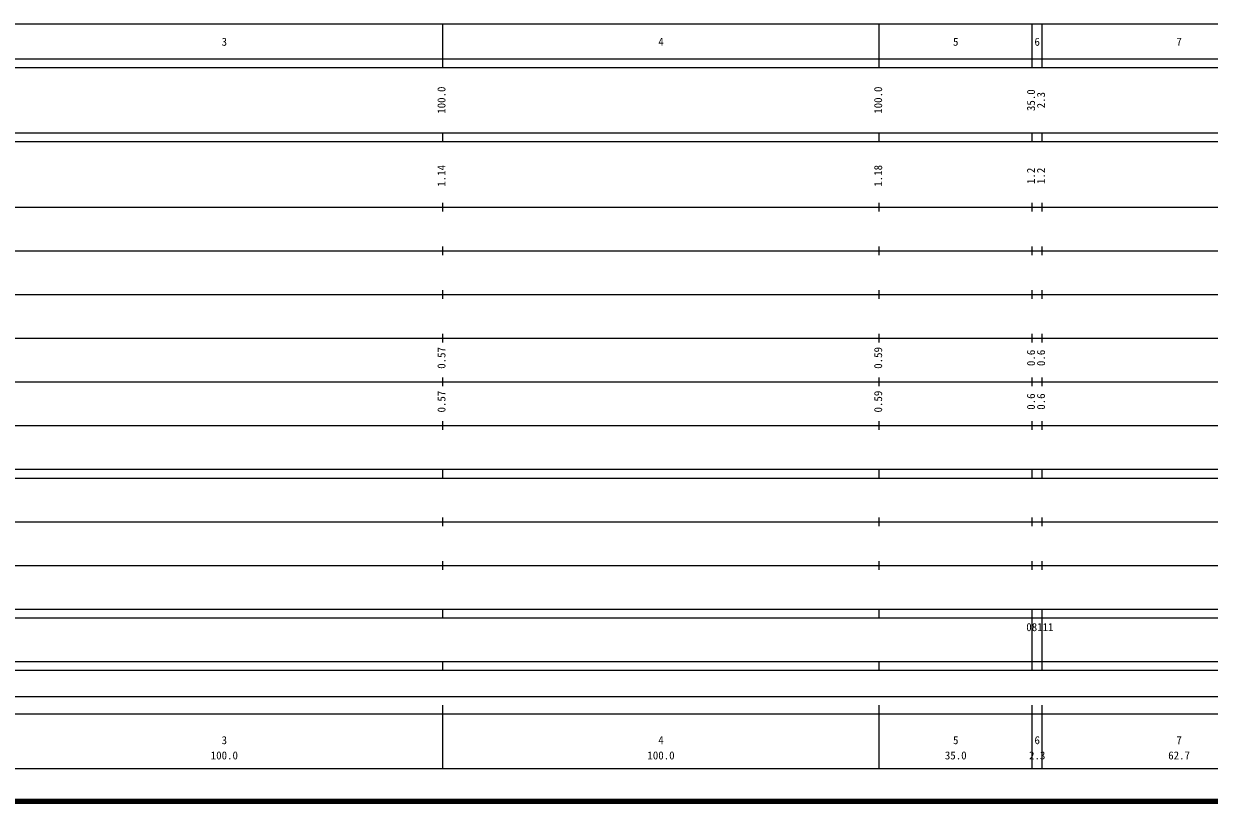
# Model space of a CAD drawing. Units: millimetres on the paper, enlarged 1000 times. Extents: x 40000 to 680000, y 20000 to 380000.
# Drawn here: x 272054 to 543564, y 20000 to 198000 of the extents above; entities that cross this region are included whole.
import ezdxf
from ezdxf.enums import TextEntityAlignment as Align

# ---------------------------------------------------------------- set-up
doc = ezdxf.new("R2010")
doc.units = ezdxf.units.MM
doc.header["$LTSCALE"] = 1000
doc.layers.add('M-BGD-EXST', color=7, linetype='Continuous', lineweight=25)
doc.layers.add('M-TTL', color=2, linetype='Continuous', lineweight=140)
doc.styles.add('ＭＳ ゴシック', font='')
doc.styles.get('ＭＳ ゴシック').set_extended_font_data('MS Gothic')

msp = doc.modelspace()

# ---------------------------------------------------------------- linework, layer by layer
at = {"layer": 'M-BGD-EXST'}
for p, q in [((68000, 198000), (579000, 198000)), ((368000, 188000), (368000, 198000)), ((468000, 188000), (468000, 198000)), ((503000, 188000), (503000, 198000)), ((505300, 188000), (505300, 198000)), ((40000, 190000), (579000, 190000)), ((40000, 188000), (579000, 188000)), ((40000, 173000), (579000, 173000)), ((368000, 171000), (368000, 173000)), ((468000, 171000), (468000, 173000)), ((503000, 171000), (503000, 173000)), ((505300, 171000), (505300, 173000)), ((40000, 171000), (579000, 171000)), ((40000, 156000), (579000, 156000)), ((368000, 155000), (368000, 157000)), ((468000, 155000), (468000, 157000)), ((503000, 155000), (503000, 157000)), ((505300, 155000), (505300, 157000)), ((368000, 145000), (368000, 147000)), ((468000, 145000), (468000, 147000)), ((503000, 145000), (503000, 147000)), ((505300, 145000), (505300, 147000)), ((46000, 146000), (579000, 146000)), ((52000, 136000), (579000, 136000)), ((368000, 135000), (368000, 137000)), ((468000, 135000), (468000, 137000)), ((503000, 135000), (503000, 137000)), ((505300, 135000), (505300, 137000)), ((46000, 126000), (579000, 126000)), ((368000, 125000), (368000, 127000)), ((468000, 125000), (468000, 127000)), ((503000, 125000), (503000, 127000)), ((505300, 125000), (505300, 127000)), ((368000, 115000), (368000, 117000)), ((468000, 115000), (468000, 117000)), ((503000, 115000), (503000, 117000)), ((505300, 115000), (505300, 117000)), ((52000, 116000), (579000, 116000)), ((46000, 106000), (579000, 106000)), ((368000, 105000), (368000, 107000)), ((468000, 105000), (468000, 107000)), ((503000, 105000), (503000, 107000)), ((505300, 105000), (505300, 107000)), ((40000, 96000), (579000, 96000)), ((368000, 94000), (368000, 96000)), ((468000, 94000), (468000, 96000)), ((503000, 94000), (503000, 96000)), ((505300, 94000), (505300, 96000)), ((40000, 94000), (579000, 94000)), ((368000, 83000), (368000, 85000)), ((468000, 83000), (468000, 85000)), ((503000, 83000), (503000, 85000)), ((505300, 83000), (505300, 85000)), ((49000, 84000), (579000, 84000)), ((40000, 74000), (579000, 74000)), ((368000, 73000), (368000, 75000)), ((468000, 73000), (468000, 75000)), ((503000, 73000), (503000, 75000)), ((505300, 73000), (505300, 75000)), ((40000, 64000), (579000, 64000)), ((368000, 62000), (368000, 64000)), ((468000, 62000), (468000, 64000)), ((503000, 62000), (503000, 64000)), ((505300, 62000), (505300, 64000)), ((40000, 62000), (579000, 62000)), ((503000, 52000), (503000, 62000)), ((505300, 52000), (505300, 62000)), ((40000, 52000), (579000, 52000)), ((368000, 50000), (368000, 52000)), ((468000, 50000), (468000, 52000)), ((503000, 50000), (503000, 52000)), ((505300, 50000), (505300, 52000)), ((40000, 50000), (579000, 50000)), ((71000, 44000), (565000, 44000)), ((368000, 27500), (368000, 42000)), ((468000, 27500), (468000, 42000)), ((503000, 27500), (503000, 42000)), ((505300, 27500), (505300, 42000)), ((40000, 40000), (579000, 40000)), ((68000, 27500), (579000, 27500))]:
    msp.add_line(p, q, dxfattribs=at)
at = {"layer": 'M-TTL'}
msp.add_line((40000, 20000), (680000, 20000), dxfattribs=at)

# ---------------------------------------------------------------- texts
at = {"layer": 'M-BGD-EXST', "style": 'ＭＳ ゴシック'}
for s, p in [('3', (318000, 192405)), ('4', (418000, 192405)), ('5', (485500, 192405)), ('6', (504150, 192405)), ('7', (536650, 192405)), ('3', (318000, 32523)), ('4', (418000, 32523)), ('5', (485500, 32523)), ('6', (504150, 32523)), ('7', (536650, 32523)), ('100.0', (318000, 29033)), ('100.0', (418000, 29033)), ('35.0', (485500, 29033)), ('2.3', (504150, 29033)), ('62.7', (536650, 29033))]:
    msp.add_text(s, height=1833, dxfattribs=at).set_placement(p, align=Align.BOTTOM_CENTER)
for s, p in [('100.0', (369190, 180500)), ('100.0', (469190, 180500)), ('35.0', (504190, 180500)), ('2.3', (506490, 180500)), ('1.14', (369190, 163174)), ('1.18', (469190, 163174)), ('1.2', (504190, 163174)), ('1.2', (506490, 163174)), ('0.57', (369190, 121500)), ('0.59', (469190, 121500)), ('0.6', (504190, 121500)), ('0.6', (506490, 121500)), ('0.57', (369190, 111500)), ('0.59', (469190, 111500)), ('0.6', (504190, 111500)), ('0.6', (506490, 111500))]:
    msp.add_text(s, height=1833, rotation=90, dxfattribs=at).set_placement(p, align=Align.BOTTOM_CENTER)
msp.add_text('08111', height=1833, dxfattribs=at).set_placement((501650, 58405), align=Align.BOTTOM_LEFT)

doc.saveas('drawing.dxf')
